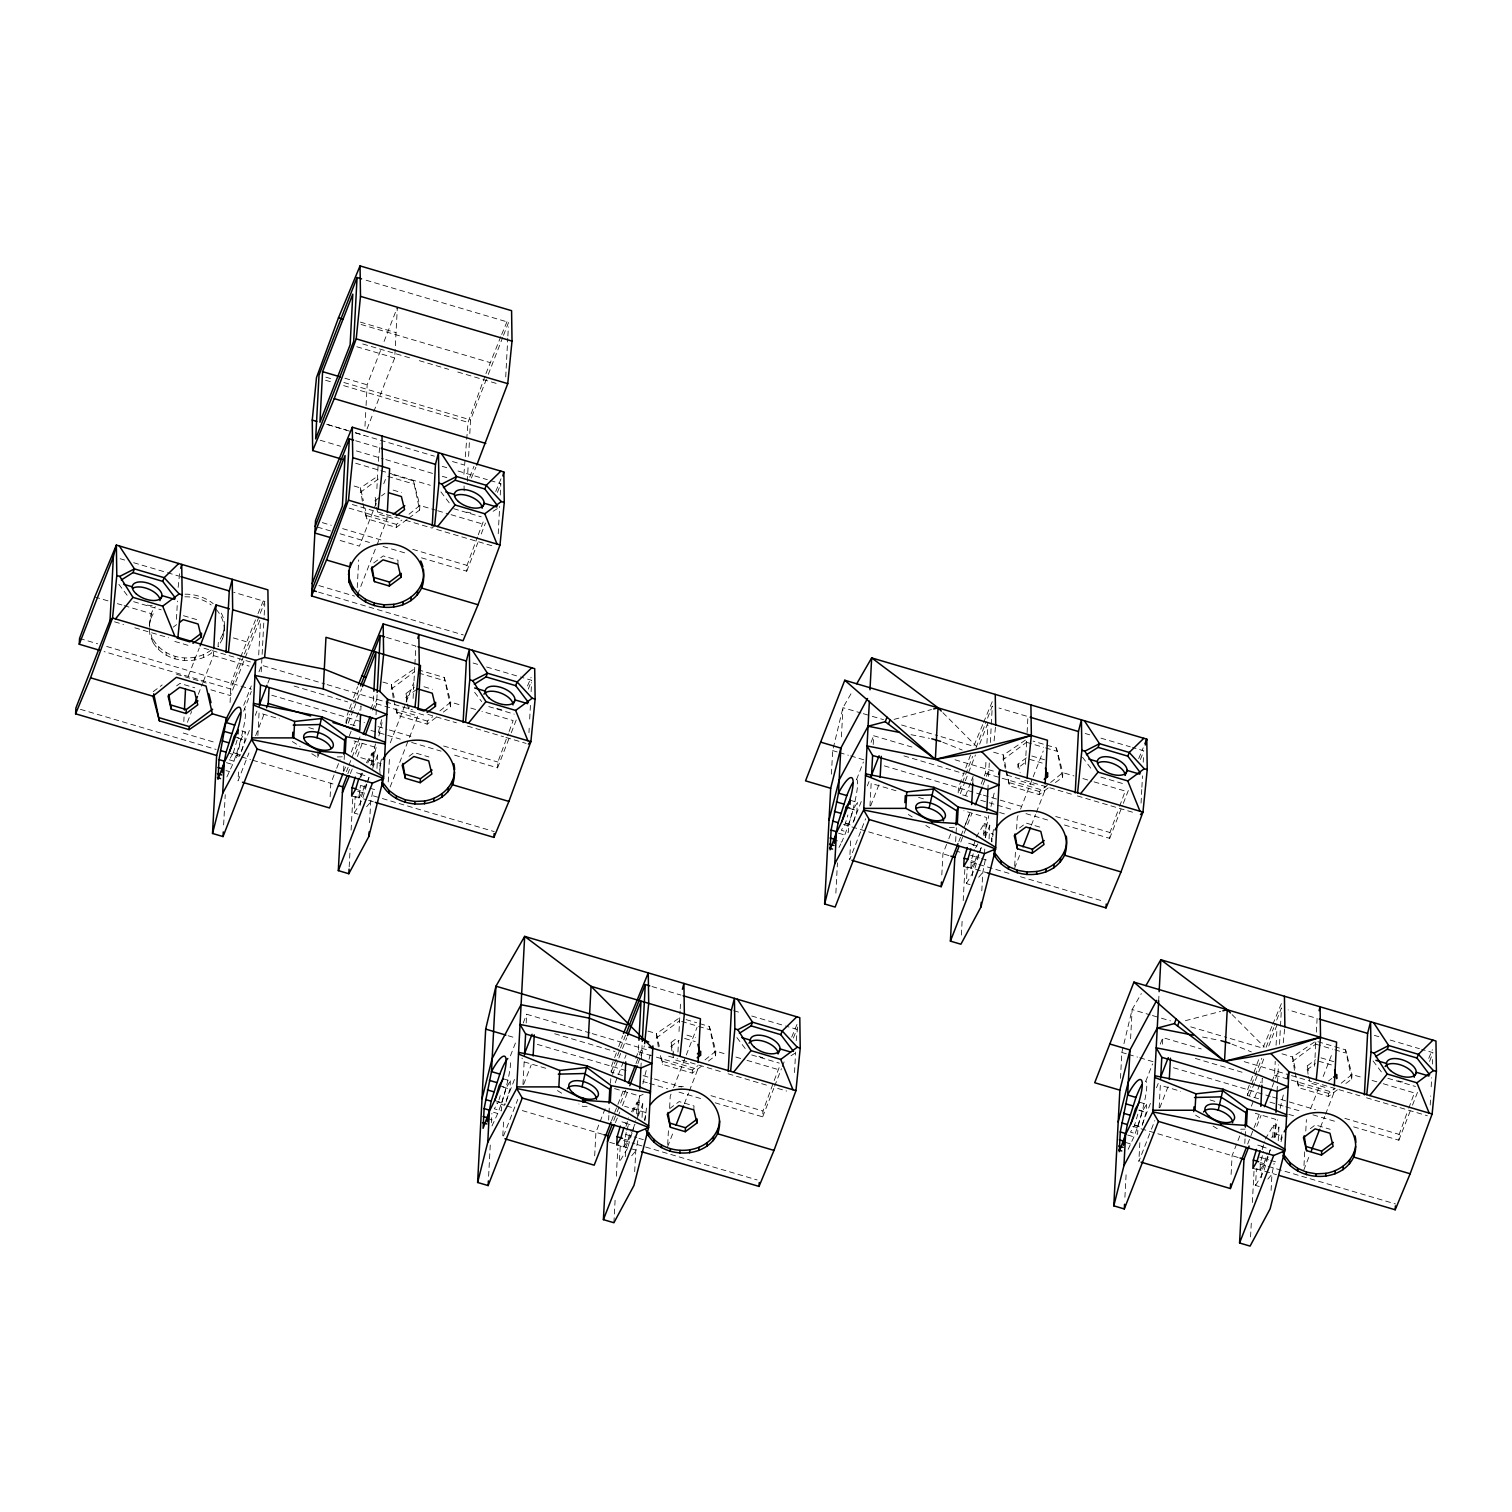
<?xml version="1.0" encoding="UTF-8"?>
<svg xmlns="http://www.w3.org/2000/svg" width="1512" height="1512" viewBox="0 0 1512 1512"><rect width="100%" height="100%" fill="white"/><g stroke="black" fill="none" stroke-linecap="round" stroke-linejoin="round"><path stroke-width="0.75" stroke-dasharray="5 3.75" d="M124.154 605.65L151.257 613.645L149.178 626.422L151.257 613.645A37.649 29.786 5.7 0 1 155.377 606.69M153.298 639.595C164.751 659.723 194.235 663.768 211.831 649.461L211.661 652.995C193.649 666.093 165.091 661.972 153.128 642.676L150.879 633.32M158.647 649.65L158.779 646.909M166.074 655.206L166.207 652.674M176.469 619.296L177.433 601.077M178.151 587.412L179.739 572.16M174.901 658.967L175.033 656.491M184.521 660.668L184.653 658.117M183.821 721.526L184.048 716.934M194.292 660.196L194.443 657.437M203.553 657.569L203.723 654.488M203.345 681.383L213.419 655.565L213.664 650.954M222.566 634.719L218.276 642.732L218.049 646.777L222.321 639.311L222.566 634.719A37.649 29.786 5.7 0 0 220.45 611.755M224.154 631.147L224.362 627.102M223.644 824.928L225.231 794.669M230.07 702.494L231.09 683.216L239.917 659.194M236.571 757.795L241.24 738.688L245.284 731.902L239.935 730.315M238.499 771.97L238.027 780.929L248.932 752.957M230.221 758.098L233.245 753.014L240.389 755.112L244.85 740.124L245.284 731.902M258.703 654.923L260.518 620.43M257.872 735.493L259.062 712.889L279.399 718.899M261.217 671.819L264.071 617.425M264.184 615.157L264.789 603.76M311.793 753.732L317.633 757.38L317.955 751.218M330.126 796.767L330.826 783.329L335.872 770.402M343.545 771.063L344.018 761.859M344.15 759.553L344.377 754.96M355.112 725.76L346.059 723.076L346.361 717.274L348.762 710.716M362.332 501.247L360.461 487.922L377.905 476.034M364.978 426.233L365.961 407.824M366.074 405.518L367.151 384.823L382.252 346.078M357.248 587.563L358.684 559.95M407.068 519.448L396.276 527.461L366.565 518.692L365.28 509.242M349.178 866.848L350.141 848.497M351.105 830.145L352.787 798.034M357.985 814.155L354.299 813.059L355.169 796.635M360.801 710.338L361.028 705.858L359.365 710.149M351.635 795.955L358.76 798.071L360.461 785.56M375.921 505.216L375.07 496.9L376.129 501.266M360.329 805.31L360.706 798.26L369.06 777.433M376.885 488.641L378.189 463.598M378.321 461.33L380.022 443.791M370.742 709.241L373.256 702.797L373.748 693.592M371.536 764.807L372.141 753.07L377.679 754.696L376.942 768.795M369.589 822.66L370.686 801.965L372.878 790.946M375.486 743.847L373.275 752.655L372.406 769.098L377.679 754.696M373.388 765.034L374.352 746.947L353.997 740.937M376.034 714.836L376.356 708.58M377.074 694.745L376.582 704.403L374.182 710.923M373.729 411.755L394.708 357.947L397.354 307.352L383.103 343.923M376.904 545.114L386.959 519.296L387.204 514.704M379.795 769.381L381.383 759.062M396.276 527.461L396.446 524.399L401.852 520.033M393.196 697.901L391.325 684.577L414.59 668.72M397.845 564.241L398.053 560.29L383.197 555.906L371.517 564.6M388.225 781.931L389.548 756.624M436.136 717.444L427.159 724.135L397.448 715.346L396.144 705.896M408.864 518.106L419.637 510.073L413.438 480.835L392.213 474.56M406.785 701.87L405.934 693.573L414.269 687.355M423.757 714.987L408.901 710.602L409.109 706.652M419.637 510.073L419.882 505.48L413.438 480.835M413.097 698.449L414.76 666.565M414.893 664.297L415.838 646.078L384.634 636.873M427.159 724.135L427.31 721.073L432.715 716.707M443.318 712.095L450.5 706.728L444.301 677.508L418.824 669.986M450.5 706.728L450.746 702.135L444.301 677.508M467.321 481.383L468.153 465.45M468.625 456.34L469.344 442.676M469.816 433.566L470.534 419.901L487.45 376.526M421.489 557.815L466.717 571.196L467.019 565.375L477.452 537.006M505.726 376.96L507.748 338.253M507.881 335.985L508.353 326.875M498.223 533.755L499.659 506.425M500.245 495.048L500.85 483.651L489.567 480.325M454.621 755.149L497.58 767.85L497.883 762.048L508.315 733.66M488.622 1176.26L490.323 1143.677M491.419 1122.717L491.91 1113.418M503.231 1078.793L510.357 1080.91L506.331 1087.695L501.871 1102.683L501.436 1110.904L494.311 1108.787L498.336 1102.002L505.462 1104.119M502.797 1135.795L503.666 1119.371M506.104 1101.983L509.941 1089.112L510.357 1080.91M528.973 732.677L529.2 728.141M529.691 719.032L530.41 705.367M531.109 691.702L531.6 682.592M522.963 1084.482L524.154 1061.897L521.923 1058.098M526.195 1023L526.648 1014.25L589.945 1032.942M594.688 1155.792L595.917 1132.318L605.14 1108.655M608.637 1120.052L608.863 1115.459M608.996 1113.153L609.355 1106.255M610.564 1083.253L610.791 1078.661M622.453 1075.429L611.15 1072.084L611.453 1066.281L613.853 1059.723M613.91 1222.736L615.138 1199.451M616.348 1176.185L617.822 1148.251M616.726 1144.962L623.851 1147.06L626.195 1132.431M625.288 1156.661L625.779 1147.268L630.806 1134.775M635.834 1058.249L638.347 1051.785L638.839 1042.6M636.628 1113.815L637.232 1102.078L642.77 1103.703L642.033 1117.784M634.681 1171.668L635.777 1150.953L637.97 1139.953M637.497 1118.086L638.347 1101.662L640.048 1094.971M638.48 1114.023L639.425 1095.954L643.11 1094.423M640.899 1068.02L642.165 1043.753M658.287 1046.909L656.416 1033.584L679.682 1017.727M701.228 1066.432L692.231 1073.123L662.521 1064.353L661.235 1054.903M671.876 1050.878L671.026 1042.562L677.697 1037.61M667.699 1144.527L668.531 1128.424M669.627 1107.71L670.232 1096.219L672.745 1089.755M677.943 1052.012L678.548 1040.615M679.02 1031.505L680.098 1011.018M680.211 1008.75L680.457 1004.195M692.231 1073.123L692.402 1070.061L697.807 1065.695M693.8 1109.902L694.008 1105.952L679.153 1101.568L667.472 1110.262M708.41 1061.084L715.592 1055.735L709.393 1026.497L698.771 1023.359M715.592 1055.735L715.837 1051.142L709.393 1026.497M715.176 1102.815L762.672 1116.858L762.974 1111.036L773.407 1082.668M794.537 1072.575L795.614 1052.087M796.2 1040.71L797.788 1025.438M831.43 774.163L832.658 750.595L842.959 707.673L852.144 691.74M841.428 736.854L842.959 707.673L860.99 713.002M835.871 893.101L837.44 862.842M850.235 800.283L857.361 802.399L853.335 809.185L848.875 824.172L848.44 832.394L841.315 830.296L845.34 823.511L847.892 814.93M850.67 840.861L849.687 859.648L865.62 818.748M853.751 821.318L856.926 810.602L857.361 802.399M869.967 805.972L871.158 783.386L896.011 790.738M873.199 744.509L873.652 735.739L912.076 747.098M941.806 874.938L942.921 853.808L947.948 840.899M955.641 841.56L956.359 827.744M961.386 935.059L962.237 918.994M963.201 900.642L964.883 868.531M970.08 884.652L966.395 883.556L967.245 867.132M972.764 783.386L973.01 778.699M963.73 866.452L970.855 868.568L971.29 860.347L974.465 849.631M972.424 875.807L972.783 868.757L978.642 854.185M981.156 784.048L985.351 773.293L986.07 759.478M986.92 743.375L987.884 724.985M983.632 835.304L984.236 823.567L989.774 825.193L989.037 839.273M981.798 890.851L982.781 872.443L985.408 859.251M984.709 835.645L988.753 815.648M984.539 853.6L984.766 849.082M985.37 837.78L986.429 817.444L963.824 810.772M987.903 789.51L988.13 785.125M988.583 776.374L989.283 762.974M990.36 742.468L991.192 726.535M991.324 724.267L992.269 706.047L985.446 723.549M993.478 829.559L991.418 841.787L993.233 834.152L984.917 831.694L982.573 835.758M1003.174 759.667L1003.401 755.074L1026.686 739.217L1026.516 742.279L1003.174 759.667L1005.291 768.398M1048.232 787.941L1039.235 794.632L1009.525 785.843L1003.401 755.074L992.798 751.937M1026.364 757.852L1018.03 764.07L1017.822 768.001L1026.157 761.802M1014.684 866.017L1015.421 852.201M1016.631 829.2L1017.217 817.708L1019.749 811.245M1025.419 764.392L1026.61 741.617M1027.102 732.507L1027.933 716.575L998.959 708.013M1039.235 794.632L1039.406 791.57L1062.823 772.632L1073.974 775.921M1036.381 812.36L1044.773 790.833L1045.019 786.24M1055.414 782.573L1062.596 777.225L1056.397 748.005L1033.036 741.107M1062.596 777.225L1062.823 772.632L1056.397 748.005M1064.448 824.985L1109.676 838.347L1109.978 832.526L1118.804 808.523M1120.486 1078.377L1121.828 1052.465L1132.129 1009.543L1141.314 993.611M1141.05 803.174L1141.768 789.529M1141.9 787.242L1142.486 775.864M1143.204 762.199L1143.45 757.644M1130.598 1038.725L1132.129 1009.543L1150.159 1014.873M1124.909 1197.296L1126.251 1171.687M1139.405 1102.153L1146.531 1104.27L1142.505 1111.055L1138.045 1126.043L1137.61 1134.265L1130.485 1132.148L1134.51 1125.363L1138.328 1112.511M1139.84 1142.732L1138.857 1161.499L1150.594 1131.373M1142.278 1125.344L1146.096 1112.473L1146.531 1104.27M1158.683 1000.774L1158.91 996.219M1159.137 1107.842L1160.328 1085.257L1180.664 1091.267M1162.482 1044.168L1162.822 1037.61L1201.246 1048.95M1231.108 1174.465L1232.091 1155.678L1237.118 1142.77M1244.792 1143.412L1245.037 1138.819M1245.17 1136.514L1245.642 1127.309M1258.627 1098.789L1247.324 1095.444L1247.627 1089.642L1250.027 1083.083M1250.556 1236.929L1251.407 1220.864M1252.371 1202.513L1254.053 1170.401M1259.25 1186.523L1255.565 1185.427L1256.415 1169.003M1262.047 1082.913L1262.293 1078.207L1260.611 1082.516M1252.9 1168.322L1260.025 1170.42L1260.46 1162.218L1263.635 1151.501M1261.594 1177.678L1261.953 1170.628L1270.326 1149.8M1272.008 1081.609L1274.522 1075.145L1275.24 1061.348M1276.09 1045.246L1276.941 1029.143M1272.783 1137.175L1273.406 1125.438L1278.944 1127.064L1278.207 1141.144M1271.101 1190.417L1271.932 1174.314L1274.143 1163.314M1273.879 1137.515L1277.375 1119.806M1274.654 1137.383L1275.599 1119.315L1255.262 1113.304M1277.073 1091.38L1277.413 1084.803M1277.527 1082.611L1278.453 1064.826M1279.53 1044.338L1280.362 1028.406M1280.494 1026.119L1281.439 1007.918L1274.616 1025.419M1294.461 1070.269L1292.571 1056.945L1315.837 1041.088L1345.548 1049.857L1351.993 1074.503L1351.766 1079.096L1344.584 1084.444M1337.383 1089.793L1328.405 1096.483L1298.695 1087.714L1297.409 1078.264M1308.05 1074.238L1307.2 1065.922L1315.534 1059.723M1303.987 1165.582L1304.705 1151.785M1305.782 1131.071L1306.387 1119.579M1292.344 1061.537L1315.686 1044.149L1315.837 1041.088L1314.589 1066.262M1316.385 1032.11L1317.103 1018.445L1288.129 1009.884M1328.405 1096.483L1328.575 1093.422L1333.981 1089.056M1325.552 1114.231L1333.943 1092.703L1334.189 1088.111M1351.766 1079.096L1345.548 1049.857M1353.618 1126.856L1398.846 1140.218L1399.148 1134.397L1407.974 1110.394M1430.22 1105.045L1430.711 1095.935M1431.184 1086.826L1431.656 1077.735M1432.374 1064.07L1432.62 1059.515M463.9 474.239L468.04 422.358L485.125 375.845M994.083 740.918L995.463 727.14M1283.253 1042.789L1284.633 1029.011M380.93 761.103L379.55 767.227L380.098 773.482M646.475 1108.069L645 1120.411M1280.815 1139.594L1282.63 1131.43M644.433 1120.279L646.229 1112.662L624.626 1106.274M1281.042 1141.749L1282.403 1136.022L1274.068 1133.565L1271.743 1137.629M376.11 747.457L372.821 761.197L370.478 765.261M378.869 735.985L382.725 719.939M990.965 806.482L994.802 790.436M1280.135 1108.353L1283.971 1092.307M378.265 732.847L381.61 719.636M642.865 1083.839L646.229 1070.458M649.045 1059.326L650.179 1054.866M233.245 753.014L237.082 740.162M360.895 777.357L362.181 773.067M358.76 798.071L362.785 791.286L365.98 780.57M366.83 784.501L362.37 799.489L354.299 813.059M367.454 782.347L369.382 775.921M498.979 1099.867L500.245 1095.576M625.987 1126.346L628.538 1117.784M626.837 1130.277L628.746 1123.851L621.621 1121.753M623.851 1147.06L627.877 1140.275L631.071 1129.577M628.085 1146.361L635.739 1120.638M973.633 845.699L975.542 839.273M970.855 868.568L974.881 861.783L978.075 851.067M978.907 854.998L974.446 869.986L966.395 883.556M979.549 852.844L981.458 846.418M1262.161 1149.706L1264.712 1141.144M1260.025 1170.42L1264.051 1163.635L1267.245 1152.938M1268.077 1156.869L1263.616 1171.857L1255.565 1185.427M1268.719 1154.714L1270.628 1148.288M240.71 657.021L257.116 615.8M349.574 708.542L352.787 699.81M353.581 697.618L357.588 686.713M485.938 373.634L500.793 336.628M362.162 743.583L357.361 756.643L381.137 763.673M478.264 534.813L484.067 519.58M509.128 731.487L513.135 720.562L481.931 711.358M614.666 1057.549L617.86 1048.818M618.673 1046.625L622.679 1035.72M622.453 1105.65L627.348 1092.363M637.913 1063.579L644.433 1045.869M638.253 1116.045L642.77 1103.703M774.22 1080.494L780.022 1065.242M970.496 755.017L958.457 787.771L958.154 793.573L961.556 784.822M985.257 837.535L989.774 825.193M1119.617 806.35L1125.23 791.059L1094.026 781.855M1250.821 1080.91L1258.853 1059.08M1275.164 1137.345L1278.944 1127.064M1408.787 1108.201L1414.4 1092.93L1383.197 1083.707M188.376 675.977L199.282 647.986M187.412 722.282L191.608 711.509M198.318 694.292L202.513 683.537M243.583 656.189L230.769 689.018L104.12 651.596M244.434 654.016L264.902 601.492L233.698 592.269M259.799 620.279L230.429 695.596L210.376 689.661M243.715 705.31L251.275 685.938M243.64 711.188L251.313 691.494M259.006 671.8L261.557 665.242L324.853 683.934M249.385 730.466L239.312 756.283L229.408 753.354M255.263 715.403L256.945 711.094M267.851 683.122L269.514 678.812M367.019 428.973L372.897 413.91M255.641 735.739L264.883 712.076M376.186 503.118L359.421 546.153L337.138 539.576M383.746 483.745L385.428 479.455M357.607 594.613L376.053 547.268M317.633 757.38L319.996 751.351M346.059 723.076L349.461 714.325M350.33 712.133L352.882 705.575M353.732 703.382L359.705 688.073M348.232 723.19L353.26 710.281M354.11 708.126L356.624 701.681M357.456 699.527L361.651 688.773M488.3 374.371L502.664 337.497M503.515 335.324L508.599 322.321L363.844 279.55M336.704 768.266L340.068 759.648M349.291 735.985L352.636 727.366M353.487 725.212L358.514 712.303M343.81 771.385L345.473 767.075M351.351 752.012L355.547 741.258M346.418 771.649L348.1 767.34M348.932 765.204L357.323 743.677M358.155 741.523L360.688 735.078M347.836 773.709L349.537 769.324M355.509 754.015L359.78 743.072M372.576 710.243L376.847 699.3M469.741 477.149L473.955 466.32M390.285 742.827L413.778 682.573M466.717 571.196L477.811 542.732M481.232 533.982L485.484 523.039M497.429 492.402L500.85 483.651M390.153 786.977L408.599 739.633M409.45 737.478L417.822 715.951L373.256 702.797M497.58 767.85L510.376 735.021M511.245 732.829L516.348 719.712M528.293 689.075L531.714 680.324L520.449 676.979M510.432 1055.83L515.554 1042.694M523.228 1023L526.648 1014.25M514.477 1079.455L504.403 1105.291L496.484 1102.947M503.515 1136.003L517.784 1099.413M523.662 1084.35L531.203 1064.977M611.15 1072.084L619.674 1050.197M620.525 1048.005L625.647 1034.888M612.473 1074.352L621.715 1050.67M622.547 1048.534L626.743 1037.761M615.214 1082.838L626.119 1054.847M611.51 1120.657L623.568 1089.868M613.777 1120.524L616.329 1113.947M617.179 1111.755L619.75 1105.196M620.6 1103.004L625.722 1089.887M635.966 1063.616L638.518 1057.058M639.368 1054.866L641.938 1048.307M673.577 1087.601L697.07 1027.347M667.567 1146.814L673.445 1131.751M684.35 1103.779L688.546 1093.025M689.377 1090.87L697.769 1069.343L655.962 1057.001M856.586 779.493L863.409 761.991M871.082 742.298L873.652 735.739M853.089 822.471L861.481 800.963M867.34 785.9L869.022 781.591M870.666 805.839L879.058 784.331M762.672 1116.858L773.766 1088.394M774.616 1086.221L781.439 1068.7M782.29 1066.527L784.86 1059.95M793.384 1038.064L796.805 1029.313L785.541 1025.986M962.407 782.63L972.651 756.378M976.072 747.627L984.596 725.741M960.328 793.687L964.524 782.933M965.355 780.778L975.429 754.96M979.625 744.188L987.997 722.679M948.799 838.744L952.144 830.145M965.582 795.709L970.609 782.8M971.441 780.646L973.123 776.336M961.027 835.682L970.25 812.02M958.816 841.485L960.498 837.175M965.525 824.267L969.721 813.513M960.781 842.014L963.333 835.437M964.183 833.263L966.754 826.686M967.604 824.494L971.876 813.569M982.951 785.106L985.522 778.548M986.372 776.355L988.924 769.797M1020.581 809.09L1032.337 778.963M1033.168 776.809L1043.242 750.991M1014.571 868.304L1020.449 853.24M1031.354 825.268L1035.55 814.514M1109.676 838.347L1122.471 805.518M1123.322 803.326L1128.443 790.209M1140.388 759.572L1143.809 750.821L1132.526 747.476M1145.756 1081.363L1152.579 1063.862M1160.252 1044.168L1162.822 1037.61M1142.259 1124.342L1150.651 1102.815M1156.51 1087.752L1158.192 1083.461M1151.445 1129.237L1154.79 1120.619M1159.836 1107.71L1168.228 1086.183M1247.324 1095.444L1250.726 1086.693M1251.577 1084.501L1254.147 1077.943M1254.998 1075.75L1261.821 1058.249M1266.092 1047.306L1273.765 1027.612M1249.479 1095.557L1254.525 1082.649M1255.357 1080.494L1257.871 1074.03M1258.721 1071.895L1263.748 1058.967M1268.776 1046.058L1277.168 1024.55M1237.969 1140.615L1241.314 1132.015M1251.388 1106.179L1253.902 1099.734M1254.733 1097.58L1259.779 1084.671M1247.665 1144.017L1258.891 1115.383M1256.774 1126.364L1261.046 1115.421M1272.121 1086.977L1274.692 1080.418M1275.542 1078.226L1278.094 1071.668M1310.583 1108.806L1319.825 1085.143M1323.17 1076.525L1332.412 1052.862M1303.741 1170.175L1309.619 1155.111M1320.524 1127.139L1324.72 1116.385M1398.846 1140.218L1411.641 1107.389M1412.491 1105.196L1417.613 1092.061M1429.558 1061.424L1432.979 1052.673L1421.696 1049.347M631.638 1132.677L634.983 1124.342M979.474 852.088L981.987 845.832M258.004 613.626L264.298 598.487M501.7 334.454L507.975 319.315M471.404 478L475.902 467.189M350.33 773.577L353.846 765.11M495.747 491.476L501.133 478.491M527.518 685.975L531.109 677.319M615.422 1122.584L619.825 1112M791.702 1037.138L797.996 1021.999M982.687 724.664L973.69 746.304L939.878 736.306M983.575 722.509L992.571 700.888M1138.706 758.627L1143.204 747.816M1271.857 1026.535L1262.86 1048.156L1229.048 1038.177M1272.745 1024.38L1281.741 1002.758M1428.764 1058.343L1432.374 1049.687M226.894 776.96L232.64 764.505A37.554 5.349 -73.5 0 0 244.396 708.788M491.986 1125.967L497.732 1113.512A37.554 5.349 -73.5 0 0 510.413 1059.534M856.472 779.285A37.554 5.349 -73.5 0 1 844.735 835.002L841.73 842.146L836.23 840.521M1128.16 1149.328L1133.906 1136.873A37.554 5.349 -73.5 0 0 1145.642 1081.156M838.99 847.457L840.823 843.923M359.894 777.508L362.124 773.369M367.7 763.012L373.275 752.655M632.791 1112.019L638.347 1101.662M975.542 847.948L977.886 843.885M366.395 762.766L372.141 753.07M631.487 1111.755L637.232 1102.078M627.442 1148.496L619.391 1162.066L620.241 1145.642L639.16 1150.991M976.185 837.138L984.236 823.567M1265.336 1138.99L1273.406 1125.438M366.622 806.728L370.686 801.965M631.695 1155.735L635.777 1150.953M978.699 877.225L982.781 872.443M1267.869 1179.095L1271.932 1174.314M434.643 525.647L432.13 528.104L402.778 519.429M409.053 514.212L419.882 505.48L435.475 510.073M439.935 710.867L450.746 702.135L461.878 705.424M705.008 1059.874L715.837 1051.142L724.739 1053.769M1341.182 1083.235L1351.993 1074.503L1363.144 1077.791M173.275 627.102L176.602 624.607M360.215 492.515L381.761 476.469M374.863 500.85L379.871 497.127M381.534 495.879L384.861 493.403M153.203 691.645L162.181 684.955M176.602 685.881L179.928 683.386L194.783 687.79M391.079 689.188L414.42 671.782M405.726 697.505L417.406 688.81M409.053 756.302L414.061 752.56L428.917 756.964M656.17 1038.177L679.512 1020.789M670.818 1046.512L679.153 1040.294M1019.485 828.028L1026.157 823.057L1041.012 827.461M1306.992 1069.872L1315.327 1063.654M1328.557 1080.929L1331.902 1078.434M1310.318 1128.651L1315.308 1124.928L1330.182 1129.313M493.101 511.302L498.941 507.616M791.003 1055.735L794.896 1053.278M894.046 719.391L931.468 709.544M1185.408 1020.694L1220.619 1011.415M337.27 756.926L343.81 756.775M949.347 827.423L955.886 827.272M587.091 1106.293L582.725 1106.387L578.831 1103.949M1240.69 1129.237L1245.056 1129.124M910.999 734.681L929.464 738.328M1202.475 1037.005L1218.634 1040.199M360.385 322.113L396.031 332.659M361.103 324.475L490.02 362.559M362.767 343.98L410.262 358.004M419.315 360.669L448.705 369.363M457.758 372.028L498.469 384.067M356.832 346.758L394.708 357.947M344.868 378.227L367.151 384.823M325.798 377.149L332.583 379.153M343.885 382.498L470.534 419.901M325.553 380.249L332.338 382.252M343.64 385.598L468.04 422.358M326.63 424.229L346.683 430.164M355.585 432.791L364.505 435.418M328.066 424.777L352.957 432.13M355.207 432.791L434.379 456.17M452.466 461.519L463.768 464.864M355.679 440.767L379.021 447.665M442.241 466.339L446.758 467.68M458.023 471.007L487.318 479.663M320.185 440.238L340.54 446.248M356.378 450.916L383.519 458.93M385.787 459.61L433.282 473.634M442.317 476.318L446.853 477.641M355.66 463.239L391.835 473.917M394.103 474.598L430.296 485.276M387.809 476.375L413.267 483.897M393.101 490.096L401.587 492.591M453.638 508.675L481.232 516.82M354.091 486.032L360.461 487.922L363.352 500.699M437.705 510.735L448.837 514.023M451.067 514.685L482.271 523.908M352.334 504.517L373.558 510.791M377.943 512.077L400.529 518.748M436.647 529.427L495.256 546.739M392.893 518.332L378.038 513.929L376.45 507.389M349.083 508.108L386.959 519.296M366.736 515.63L396.446 524.399M1085.2 733.49L1089.698 734.832M1100.982 738.158L1130.277 746.815M322.283 522.623L331.317 525.288M342.638 528.633L383.349 540.653M412.738 549.347L467.019 565.375M317.444 527.083L331.015 531.09M340.068 533.774L369.476 542.449M383.046 546.456L405.651 553.146M1026.516 742.279L1043.488 747.306M1045.624 747.93L1056.226 751.067M1031.827 756L1044.546 759.761M1100.831 777.092L1124.191 783.991M1029.483 759.308L1042.222 763.069M863.257 713.664L870.005 715.667M872.273 716.329L883.537 719.655M901.568 724.985L937.629 735.645M1082.894 778.548L1091.796 781.194M955.017 759.78L995.614 771.763M1006.765 775.07L1020.127 779.02M1024.588 780.324L1072.896 794.613M1077.357 795.917L1135.947 813.229M1020.997 781.099L1035.852 785.484M985.351 773.293L1044.773 790.833M1009.695 782.781L1039.406 791.57M903.93 755.905L964.202 773.709M318.881 585.579L354.526 596.106M318.635 592.175L463.371 634.945M832.658 750.595L837.157 751.937M839.406 752.598L848.383 755.244M850.632 755.905L864.108 759.893M884.331 765.866L981.061 794.443M983.329 795.123L1024.04 807.143M1055.697 816.499L1109.978 832.526M962.672 794.915L969.457 796.918M980.759 800.264L1012.435 809.619M1025.986 813.626L1050.878 820.978M999.621 812.492L1006.217 814.458M120.128 558.722L124.645 560.045M133.661 562.71L165.224 572.027M167.473 572.708L178.737 576.034M473.105 663.012L477.622 664.335M486.637 667L518.181 676.318M918.616 797.41L925.401 799.413M418.673 673.048L444.131 680.57M968.606 843.242L975.75 845.34M849.801 808.504L856.926 810.602M972.216 844.679L979.341 846.777M183.481 615.705L198.337 620.09M423.984 686.75L432.47 689.264M133.661 601.682L161.236 609.827M488.754 706.595L514.212 714.118M955.149 850.746L961.745 852.711M970.553 855.301L979.36 857.909M981.553 858.551L988.168 860.517M94.802 596.975L108.354 600.982M117.369 603.647L121.886 604.97M233.358 637.913L246.324 641.75M382.838 682.063L391.325 684.577L394.216 697.372M470.799 708.07L479.72 710.697M845.303 823.133L848.875 824.172M845.34 823.511L850.689 825.079M971.309 860.725L974.881 861.783M843.488 824.437L950.84 856.151M970.628 862.01L1011.339 874.03M1020.392 876.695L1104.081 901.435M967.245 866.905L987.393 872.859M838.498 833.169L844.735 835.002M114.534 621.81L123.549 624.475M134.833 627.801L168.626 637.78M203.95 648.213L250.425 661.954M327.121 684.615L412.493 709.827M427.877 714.382L456.416 722.812M467.51 726.081L503.572 736.741M505.84 737.402L526.119 743.413M174.787 641.428L189.643 645.813M213.419 655.565L249.064 666.093M397.599 712.284L427.31 721.073M294.084 686.07L347.647 701.889M79.55 638.442L97.637 643.791M106.691 646.456L251.427 689.226M271.763 695.236L364.449 722.623M378.019 726.629L387.072 729.294M389.34 729.975L414.212 737.308M443.621 746.002L497.883 762.048M370.931 730.428L400.34 739.122M411.642 742.449L441.05 751.143M176.545 674.257L206.256 683.027M1374.37 1035.361L1378.868 1036.703M1390.152 1040.029L1419.447 1048.685M308.788 727.593L315.573 729.597M1315.686 1044.149L1332.658 1049.158M1334.794 1049.782L1345.397 1052.919M234.114 736.571L241.24 738.688M356.53 772.745L363.655 774.843M1320.997 1057.852L1333.716 1061.632M237.705 738.007L244.85 740.124M360.121 774.182L367.265 776.28M1387.884 1078.321L1415.478 1086.485M1318.653 1061.178L1331.392 1064.939M1152.428 1015.535L1159.175 1017.538M1161.443 1018.2L1170.458 1020.865M1190.738 1026.856L1226.799 1037.515M1281.968 1053.807L1292.571 1056.945L1295.482 1069.721M1372.064 1080.418L1380.966 1083.064M183.217 733.037L216.632 742.902M360.895 785.522L367.567 787.506M369.797 788.168L376.488 790.133M233.226 752.636L236.779 753.675M355.66 789.169L362.785 791.286M80.419 709.336L216.121 749.423M241.542 756.945L250.482 759.572M252.712 760.234L334.795 784.482M357.701 791.267L364.411 793.252M373.37 795.879L380.079 797.863M382.328 798.525L494.235 831.6M355.15 796.408L366.339 799.716M368.588 800.377L375.297 802.362M229.219 759.799L236.344 761.897M1244.187 1061.651L1289.245 1074.956M1291.475 1075.618L1311.528 1081.534M1313.758 1082.195L1359.874 1095.822M1366.527 1097.788L1427.385 1115.762M226.403 762.672L232.64 764.505M1325.022 1087.355L1310.167 1082.951L1308.579 1076.412M1274.522 1075.145L1333.943 1092.703M1298.865 1084.652L1328.575 1093.422M225.968 770.572L229.635 771.649M1195.331 1058.438L1244.433 1072.934M1121.828 1052.465L1126.327 1053.788M1128.576 1054.469L1137.553 1057.115M1139.802 1057.776L1153.278 1061.764M1173.501 1067.737L1270.231 1096.313M1272.499 1096.975L1315.478 1109.676M1344.867 1118.37L1399.148 1134.397M1269.929 1102.116L1283.499 1106.141M1285.767 1106.803L1301.586 1111.471M1312.907 1114.816L1337.78 1122.169M1288.791 1114.363L1295.387 1116.328M1210.054 1099.942L1216.839 1101.946M1138.933 1109.997L1142.505 1111.055M1257.776 1145.113L1264.92 1147.211M1138.971 1110.375L1146.096 1112.473M1261.386 1146.531L1268.511 1148.648M1259.723 1157.171L1268.53 1159.78M1270.723 1160.422L1277.338 1162.369M1134.472 1124.985L1138.045 1126.043M1134.51 1125.363L1139.859 1126.95M1260.479 1162.596L1264.051 1163.635M1132.658 1126.308L1240.01 1158.022M1259.798 1163.881L1395.5 1203.968M651.955 986.523L680.929 995.085M733.698 1010.677L740.445 1012.662M751.729 1016.007L783.273 1025.325M1256.415 1168.776L1276.563 1174.711M1127.668 1135.021L1133.906 1136.873M1125.4 1142.392L1130.9 1144.017M686.032 1019.598L696.654 1022.736M681.628 1021.413L696.484 1025.797M698.62 1026.44L709.222 1029.559M686.939 1035.134L695.425 1037.629M751.71 1054.96L779.304 1063.125M684.615 1038.442L695.218 1041.579M647.911 1031.071L656.416 1033.584L659.308 1046.361M735.89 1057.058L744.792 1059.704M747.022 1060.347L778.226 1069.57M592.194 1033.603L646.38 1049.611M668.663 1056.208L677.584 1058.835M681.969 1060.139L723.7 1072.462M728.085 1073.766L768.663 1085.748M777.678 1088.413L786.694 1091.078M688.848 1063.994L673.993 1059.591L672.405 1053.051M638.347 1051.785L653.751 1056.34M662.691 1061.292L692.402 1070.061M554.696 1033.754L614.968 1051.558M508.127 1035.739L514.874 1037.742M537.327 1044.376L629.54 1071.611M643.11 1075.637L652.163 1078.302M654.413 1078.963L681.553 1086.996M710.961 1095.671L762.974 1111.036M642.808 1081.439L647.325 1082.781M649.593 1083.442L667.68 1088.791M679.001 1092.137L703.874 1099.47M524.154 1061.897L546.758 1068.568M614.571 1088.602L639.425 1095.954M499.206 1085.578L506.331 1087.695M502.797 1087.015L509.941 1089.112M625.212 1123.17L632.337 1125.287M625.76 1134.472L636.76 1137.723M638.952 1138.366L643.356 1139.67M494.745 1100.585L501.871 1102.683M624.324 1139.235L627.877 1140.275M506.633 1105.952L513.343 1107.918M522.264 1110.564L603.836 1134.661M623.643 1140.521L634.945 1143.847M637.195 1144.527L757.077 1179.927M609.752 1142.316L618.805 1144.981M493.573 1112.284L497.732 1113.512M487.412 1118.483L494.726 1120.657M942.845 742.279L962.18 750.028M1231.996 1044.149L1251.35 1051.898M908.315 814.495L912.208 816.934M925.835 825.439L929.729 827.877M1195.538 1115.138L1201.378 1118.804M1213.059 1126.1L1218.899 1129.747M292.345 741.56L300.132 746.437M557.418 1090.568L563.258 1094.216M942.902 712.681L976.846 746.796M1232.072 1014.552L1264.391 1047.022M1373.066 1060.933L1382.932 1073.974M1082.479 757.21L1092.363 770.251M440.937 491.91L449.404 503.08M736.892 1037.572L746.777 1050.613M474.636 692.307L481.685 701.606M118.824 584.293L128.709 597.334M153.128 642.676L149.896 634.756L149.367 628.501M1307.2 1065.922L1308.787 1072.481M1294.99 1072.443L1298.695 1087.714M1018.03 764.07L1020.146 772.783M1005.82 770.572L1009.525 785.843M671.026 1042.562L674.201 1055.659M660.404 1055.622L662.521 1064.353M362.861 503.42L366.565 518.692M405.934 693.573L407.522 700.113M407.314 704.063L408.901 710.602M393.725 700.094L397.448 715.346M991.645 837.724L992.004 841.9M149.386 622.377L149.915 629.011M464.071 485.938L464.184 492.969M501.568 709.6A15.649 7.919 21.3 0 1 493.876 707.332M185.012 594.159A37.649 29.786 5.7 0 1 213.192 603.647M216.254 609.525A37.554 31.96 3 0 1 222.321 639.311M151.011 618.257A37.554 31.96 3 0 1 155.263 610.791M184.88 596.824A37.554 31.96 3 0 1 211.17 604.932M152.221 605.556A15.649 7.919 21.3 0 1 144.736 604.46M1402.834 1081.968A15.649 7.919 21.3 0 1 1395.141 1079.681M678.359 1086.75A37.554 31.96 3 0 1 684.256 1086.712M762.804 1057.738A15.649 7.919 21.3 0 1 758.967 1056.321M470.704 512.927A15.649 7.919 21.3 0 1 466.849 512.077"/><path stroke-width="1.5" d="M216.632 755.471L226.63 718.011L255.755 660.347L251.597 739.538L257.172 749.045L223.039 836.571L212.53 833.471L216.632 755.471L75.6 713.815L75.902 708.013L110.036 620.468L113.381 556.718L116.367 545.076L267.889 589.85L268.323 620.279L264.6 657.437L255.755 660.347L112.531 618.03L110.036 620.468M99.603 650.273L79.248 644.244L79.55 638.442L94.802 596.975L116.367 545.076L116.802 575.524L112.531 618.03L90.55 677.811L75.6 713.815M240.465 712.625A37.554 5.349 -73.5 0 0 234.719 725.08L226.403 722.623A37.649 7.371 -68.1 0 1 241.013 713.248A37.649 7.371 -68.1 0 1 224.324 762.105L217.993 779.323L219.032 759.61L226.63 718.011L212.379 713.796L189.113 729.653L159.403 720.884L153.733 693.819M171.234 709.128L168.059 696.03L179.72 687.336L194.576 691.721L197.77 704.819L186.089 713.513L171.234 709.128L168.796 694.273M184.426 710.035L185.504 689.321M186.089 713.513L186.297 709.563L197.977 700.869M189.113 729.653L189.265 726.592L212.625 709.204M192.969 643.337L201.304 637.119L201.512 633.169L189.85 641.863L177.112 638.102M213.778 648.667L216.065 604.951L229.446 608.901M226.025 652.428L229.257 590.946L232.243 579.304L232.678 609.752L228.406 652.258M212.53 833.471L222.699 793.271L224.324 762.048M223.039 836.571L223.285 831.921M237.932 733.906L238.14 729.786L234.114 736.571L229.654 751.577M259.421 705.915L260.536 684.955L254.961 675.467L323.266 688.905L386.864 714.439L375.808 719.013L260.536 684.955M266.547 707.767L268.229 703.458L269.06 687.771M292.591 736.873L292.837 732.186M383.594 776.866L345.246 753.089L319.996 751.351L293.782 737.894L294.632 721.451L253.411 705.027M322.585 371.65L319.939 422.264L350.141 344.793L352.787 294.178L322.585 371.65L340.427 376.923M311.548 595.974L315.498 520.6L330.731 479.134L352.296 427.235L503.836 472.009L504.271 502.457L500 544.963L478.038 604.743L463.069 640.748L311.548 595.974L326.498 559.988L348.478 500.188L352.75 457.682L352.296 427.235M346.985 775.883L342.714 786.826L338.329 870.628L348.818 873.728L368.871 836.457L383.519 778.51L319.901 752.995L319.996 751.351M253.487 703.382L321.81 716.839L316.972 737.761M323.266 688.905L325.968 637.308L419.259 664.883L415.006 707.389M357.059 277.546L353.714 341.296L315.668 438.896L319.013 375.146L357.059 277.546L361.576 278.888M353.562 440.143L349.31 438.896L345.983 502.645L311.85 590.171L316.367 591.513M349.215 582.441L348.686 570.572L349.215 582.441C358.684 612.473 407.786 616.612 421.583 588.073L421.829 583.462A37.554 31.96 3 0 0 423.341 569.022M348.478 574.617L350.519 562.407M343.923 754.431L344.66 740.332L346.097 736.665L321.716 718.483L294.632 721.451M352.466 589.926L352.636 586.826L349.404 578.907M345.246 753.089L346.097 736.665L385.314 744.017M358.004 596.56L358.155 593.8L352.636 586.826M355.244 777.036L352.069 787.752L351.635 795.955L355.66 789.169L358.854 778.453M348.818 873.728L349.064 869.154M365.431 601.908L365.564 599.357L358.155 593.8M360.574 714.817L359.743 730.504L332.961 722.585M389.34 586.013L389.548 582.082L401.228 573.388L401.02 577.319L389.34 586.013L374.485 581.629L372.046 566.792M374.277 605.594L374.39 603.118L365.564 599.357M373.861 691.286L375.921 652.182L362.502 686.618M368.871 836.457L369.117 831.865M374.825 737.648L375.808 719.013M377.206 692.477L380.192 635.55L384.634 636.873M387.318 512.398L389.623 468.682L352.75 457.682M383.897 607.351L384.029 604.819L374.39 603.118M454.526 771.952A37.554 31.96 3 0 1 452.693 780.135L452.447 784.728C439.727 810.64 398.469 809.695 383.33 786.58L381.893 779.53M393.649 607.106L393.8 604.346C405.764 602.211 417.01 594.915 421.829 583.462M388.868 793.233L389.019 790.474L383.5 783.5M402.891 604.819L403.061 601.719M396.314 798.563L396.446 796.03L389.019 790.474M410.98 600.68L411.151 597.145M405.367 778.302L402.173 765.204L413.853 756.51L428.709 760.895L431.884 773.993L420.223 782.687L405.367 778.302L402.91 763.447M405.14 802.248L405.273 799.772L396.446 796.03M417.35 594.972L417.558 590.927M418.2 709.052L420.487 665.356M414.76 804.025L414.893 801.473L405.273 799.772M432.262 525.817L435.475 464.335L438.461 452.693L438.915 483.141L434.643 525.647M420.223 782.687L420.43 778.737L432.092 770.043M424.532 803.76L424.664 801.001C436.628 798.884 447.873 791.57 452.693 780.135M427.102 712.511L435.437 706.293L435.645 702.343L423.965 711.037L417.595 709.166M433.755 801.473L433.925 798.393M441.844 797.353L442.033 793.819M448.214 791.626L448.421 787.582M463.126 722.49L466.357 661.009L469.344 649.366L469.778 679.795L465.507 722.32M375.297 802.362L493.933 837.402L494.14 833.547M652.749 1048.326L591.06 986.315L524.664 936.382L516.688 1088.545L522.264 1098.033L488.13 1185.578L477.622 1182.478L485.673 1029.105L495.955 986.183L524.664 936.382L799.791 1017.671L800.226 1048.118L795.955 1090.624L773.993 1150.405L759.024 1186.41L641.428 1151.671M477.622 1182.478L487.771 1142.278L489.415 1111.055A37.649 7.371 -68.1 0 0 506.104 1062.256A37.649 7.371 -68.1 0 0 491.495 1071.573L484.123 1108.598L483.084 1128.33L489.415 1111.055M488.13 1185.578L488.376 1180.91M524.513 1054.903L525.609 1033.962L520.033 1024.456L588.357 1037.912L651.955 1063.427L640.899 1068.02L525.609 1033.962M533.131 1055.981L534.246 1034.851M648.686 1125.873L610.319 1102.097L585.087 1100.358L558.854 1086.882L559.723 1070.458L518.484 1054.034M582.952 1102.286L583.159 1098.166M612.077 1124.89L607.805 1135.833L603.401 1219.636L613.91 1222.736L633.963 1185.465L648.61 1127.517L584.993 1101.983L585.087 1100.358M518.578 1052.39L586.883 1065.847L582.063 1086.769M588.357 1037.912L591.06 986.315L684.35 1013.891L680.079 1056.397M609.015 1103.42L609.752 1089.339L611.188 1085.654L586.807 1067.491L559.723 1070.458M610.319 1102.097L611.188 1085.654L650.406 1093.006M620.336 1126.024L617.142 1136.741L616.726 1144.962L620.752 1138.177L623.946 1127.461M624.777 1080.664L625.76 1061.897M638.952 1040.294L641.012 1001.19L627.574 1035.607M639.803 1088.961L640.899 1068.02M642.279 1041.466L645.265 984.558L649.725 985.862M652.882 1045.907L648.61 1127.517L637.535 1132.11L522.264 1098.033M717.784 1129.124L717.538 1133.735C704.8 1159.647 663.56 1158.702 648.421 1135.588L648.591 1132.488C663.371 1157.247 706.198 1156.378 717.784 1129.124A37.554 31.96 3 0 0 719.599 1120.959M653.959 1142.221L654.11 1139.481M661.387 1147.57L661.519 1145.019M685.295 1131.694L685.503 1127.744L697.183 1119.05L696.975 1122.981L685.295 1131.694L670.44 1127.291L668.002 1112.454M670.232 1151.256L670.345 1148.78M679.852 1153.013L679.984 1150.481M689.604 1152.768L689.755 1150.008M698.128 1062.445L700.434 1018.748L685.03 1014.193M697.183 1057.776L700.528 1055.3L700.736 1051.35L697.391 1053.826M698.846 1150.481L699.016 1147.381M706.936 1146.342L707.106 1142.807M713.305 1140.634L713.513 1136.589M728.217 1071.479L731.43 1010.016L734.416 998.355L734.87 1028.803L730.598 1071.328M759.024 1186.41L759.232 1182.535M869.381 701.19L863.692 810.035L869.249 819.542L835.134 907.068L824.626 903.968L830.693 788.281L840.842 748.1L867.529 698.487M824.626 903.968L834.775 863.768L836.419 832.545A37.649 7.371 -68.1 0 0 853.108 783.745A37.649 7.371 -68.1 0 0 838.48 793.063L831.109 830.088L830.088 849.82L836.419 832.545M850.009 804.403L850.235 800.283L846.21 807.068L841.749 822.074M869.986 689.793L871.668 657.89L1146.795 739.16L1147.23 769.608L1142.959 812.114L1120.997 871.914L1106.028 907.899L987.393 872.859M871.517 776.412L872.613 755.452L867.037 745.945L935.361 759.402L998.959 784.936L987.903 789.51L872.613 755.452M880.135 777.47L881.25 756.359M904.913 802.664L905.291 795.633M995.69 847.363L957.323 823.586L932.091 821.848L905.858 808.372L906.727 791.948L865.488 775.524M959.062 846.38L954.809 857.323L950.405 941.125L960.914 944.225L980.967 906.954L995.595 849.007L931.997 823.492L932.091 821.848M865.582 773.879L933.887 787.336L929.067 808.258M1030.919 704.932L1031.354 735.38L981.685 751.653L935.361 759.402L938.064 707.805L871.668 657.89L856.737 683.764M851.917 860.309L941.201 886.675L941.447 881.987M956.019 824.909L956.756 810.829L958.192 807.143L933.811 788.98L906.727 791.948M957.323 823.586L958.192 807.143L997.41 814.495M967.34 847.533L964.146 858.23L963.73 866.452L967.756 859.667L970.931 848.95M971.649 804.516L972.764 783.386M980.967 906.954L981.212 902.362M986.807 810.47L987.903 789.51M1066.3 836.174A37.554 31.96 3 0 1 1064.769 850.632L1064.543 855.225C1051.804 881.137 1010.564 880.192 995.425 857.077L993.97 850.027M1000.963 863.711L1001.114 860.971L995.595 853.978M1008.391 869.06L1008.523 866.527L1001.114 860.971M1017.444 848.78L1014.268 835.701L1025.949 827.007L1040.804 831.392L1043.979 844.49L1032.299 853.184L1017.444 848.78L1015.006 833.944M1017.217 872.745L1017.349 870.269L1008.523 866.527M1026.856 874.522L1026.988 871.97L1017.349 870.269M1032.299 853.184L1032.507 849.234L1044.187 840.54M1036.608 874.257L1036.759 871.498C1048.704 869.381 1059.969 862.067 1064.769 850.632M1045.132 783.934L1047.438 740.237L844.773 680.249L805.537 780.853L830.693 788.281M1044.187 779.266L1047.533 776.79L1047.74 772.84M1045.85 871.97L1046.021 868.89M1053.94 867.85L1054.11 864.297M1060.309 862.123L1060.517 858.079M1075.221 792.968L1078.434 731.506L1081.42 719.863L1081.874 750.292L1077.602 792.817M1106.028 907.899L1106.236 904.025M1158.683 1000.774L1152.843 1111.906L1158.419 1121.394L1124.304 1208.938L1113.796 1205.839L1119.863 1090.152L1130.012 1049.952L1156.699 1000.358M1113.796 1205.839L1123.945 1165.639L1125.589 1134.416A37.649 7.371 -68.1 0 0 1142.259 1085.616A37.649 7.371 -68.1 0 0 1127.65 1094.934L1120.279 1131.959L1119.258 1151.69L1125.589 1134.416M1124.304 1208.938L1124.55 1204.27M1159.156 991.664L1160.838 959.742L1435.965 1041.031L1436.4 1071.479L1432.129 1113.985L1410.148 1173.766L1395.198 1209.77L1278.793 1175.372M1160.687 1078.264L1161.783 1057.323L1156.207 1047.816L1224.531 1061.273L1288.129 1086.788L1277.073 1091.38L1161.783 1057.323M1169.305 1079.341L1170.42 1058.211M1193.724 1111.585L1193.97 1106.878M1284.86 1149.233L1246.493 1125.457L1221.242 1123.718L1195.028 1110.243L1195.898 1093.819L1154.658 1077.394M1249.101 1146.058L1243.979 1159.194L1239.575 1242.996L1250.084 1246.096L1270.137 1208.825L1284.765 1150.878L1221.167 1125.344L1221.242 1123.718M1154.752 1075.75L1223.057 1089.207L1218.237 1110.129M1319.088 1010.677L1320.089 1006.803L1320.524 1037.251L1270.855 1053.524L1224.531 1061.273L1227.234 1009.676L1160.838 959.742L1145.907 985.635M1141.087 1162.161L1230.371 1188.545L1230.617 1183.858M1245.189 1126.78L1245.926 1112.7L1247.362 1109.014L1222.981 1090.851L1195.898 1093.819M1246.493 1125.457L1247.362 1109.014L1286.58 1116.366M1256.51 1149.385L1253.316 1160.101L1252.9 1168.322L1256.926 1161.537L1260.101 1150.821M1260.819 1106.387L1261.915 1085.257M1275.977 1112.322L1277.073 1091.38M1355.565 1146.398A37.554 31.96 3 0 1 1353.939 1152.484L1353.712 1157.096C1340.974 1183.008 1299.734 1182.063 1284.595 1158.948L1283.14 1151.898M1290.133 1165.582L1290.265 1162.822L1284.765 1155.848M1297.561 1170.931L1297.693 1168.379L1290.265 1162.822M1306.614 1150.651L1303.438 1137.572L1315.119 1128.878L1329.974 1133.263L1333.149 1146.342L1321.469 1155.055L1306.614 1150.651L1304.176 1135.814M1306.387 1174.616L1306.519 1172.14L1297.693 1168.379M1316.026 1176.374L1316.158 1173.841L1306.519 1172.14M1321.469 1155.055L1321.677 1151.104L1333.357 1142.41M1325.778 1176.128L1325.929 1173.369C1337.874 1171.233 1349.139 1163.938 1353.939 1152.484M1334.302 1085.805L1336.589 1042.108L1133.943 982.12L1094.707 1082.724L1119.863 1090.152M1335.02 1173.841L1335.19 1170.742M1343.091 1169.702L1343.28 1166.168M1349.479 1163.994L1349.687 1159.95M1364.391 1094.839L1367.604 1033.376L1370.59 1021.715L1371.044 1052.163L1366.772 1094.669M1395.198 1209.77L1395.406 1205.896M177.906 637.346L182.177 594.821L181.724 564.392L180.722 568.266M342.09 459.213L312.682 450.538L312.247 420.09L316.499 377.584L338.48 317.803L360.045 265.904L511.585 310.678L512.02 341.107L507.748 383.632L476.79 465.034M312.682 450.538L334.246 398.639L356.227 338.858L360.499 296.352L360.045 265.904M378.189 508.977L382.46 466.471L382.007 436.023M528.368 744.074L530.882 741.636L387.658 699.319L379.89 691.494L383.613 654.337L383.179 623.908L534.7 668.682L535.135 699.111L530.882 741.636L508.901 801.417L493.933 837.402M644.66 1043.62L648.705 1003.344L648.251 972.915L623.492 1033.528M1027.083 777.886L1031.354 735.38L935.361 759.402L885.238 721.715L868.077 726.232L839.179 779.965L829.011 820.165M1316.253 1079.757L1320.524 1037.251L1224.531 1061.273L1174.408 1023.586L1157.247 1028.103L1128.349 1081.836L1118.181 1122.036M222.132 772.934L226.101 752.201L234.719 725.08M487.223 1121.942L491.173 1101.19L499.81 1074.087A37.554 5.349 -73.5 0 1 507.824 1058.513M834.227 843.431L838.177 822.679L846.814 795.577A37.554 5.349 -73.5 0 1 852.56 783.121M1123.397 1145.302L1127.347 1124.55L1135.966 1097.428A37.554 5.349 -73.5 0 1 1141.711 1084.992M386.562 703.893L387.658 699.319L383.519 778.51L372.443 783.103L257.172 749.045M998.657 774.39L999.753 769.816L981.685 751.653M1287.279 1078.547L1288.923 1071.687L1270.855 1053.524M482.026 1098.676L492.175 1058.476L521.073 1004.743L589.397 1018.2L648.761 1042.014M417.822 638.329L418.824 634.435L419.259 664.883M502.834 475.902L503.836 472.009M682.422 989.264L683.915 983.443L684.35 1013.891M1145.302 744.981L1146.795 739.16L1145 743.488M494.745 1100.585L499.206 1085.578L503.231 1078.793M1130.9 1123.945L1135.38 1108.939L1139.405 1102.153M358.401 684.539L383.179 623.908M365.375 734.87L371.782 717.463M629.786 1085.711L637.1 1065.79M79.248 644.244L113.381 556.718M121.319 579.965L133.018 572.594L134.455 568.909L119.335 545.945M175.43 598.128L162.729 581.364L164.165 577.678L178.756 563.503M160.688 598.96L161.992 595.596L174.712 599.357M200.132 645.851L216.065 604.951M194.953 702.91L197.467 696.446M315.195 526.422L349.31 438.896M259.459 704.63L267 685.276M312.19 583.594L342.392 506.123L345.057 455.528L314.836 532.999L330.448 537.592M360.555 685.881L380.192 635.55M443.432 487.601L455.131 480.211L456.567 476.526L441.447 453.581M342.959 773.539L329.54 807.975L242.487 782.252M363.182 734.322L370.024 716.801M497.542 505.745L484.842 489L486.278 485.314L500.869 471.139M338.329 870.628L372.443 783.103M482.782 506.577L484.086 503.231L496.824 506.992M474.295 684.256L485.995 676.885L487.431 673.199L472.311 650.236M528.406 702.418L515.705 685.654L517.142 681.969L531.733 667.794M513.645 703.231L514.968 699.886L527.688 703.647M524.551 1053.637L532.092 1034.265M626.497 1032.696L645.265 984.558M610.98 1122.15L594.197 1165.185L504.913 1138.801M628.274 1083.31L635.097 1065.809M603.401 1219.636L637.535 1132.11M675.958 1125.306L683.518 1105.933M739.387 1033.263L751.086 1025.873L752.522 1022.188L737.402 999.243M885.238 721.715L887.015 717.16M888.394 724.097L890.058 719.825M870.704 777.281L879.096 755.773M793.498 1051.407L780.797 1034.662L782.233 1030.976L796.824 1016.801M941.201 886.675L957.984 843.639M975.278 804.8L982.101 787.298M950.405 941.125L984.539 853.6L995.595 849.007L999.753 769.816L1142.959 812.114L1140.464 814.571M1022.962 846.796L1030.523 827.423M1086.391 754.753L1098.09 747.363L1099.526 743.696L1084.388 720.733M1140.502 772.915L1127.801 756.151L1129.237 752.466L1143.828 738.291M1174.408 1023.586L1176.185 1019.031M1177.564 1025.968L1179.228 1021.696M1160.706 1076.998L1168.266 1057.625M1230.371 1188.545L1246.304 1147.665M1264.448 1106.671L1271.271 1089.169M1239.575 1242.996L1273.709 1155.47L1284.765 1150.878L1288.923 1071.687L1432.129 1113.985M1311.301 1150.802L1319.674 1129.294M1375.561 1056.623L1387.26 1049.233L1388.696 1045.548L1373.557 1022.603M1429.672 1074.767L1416.971 1058.022L1418.407 1054.336L1432.979 1040.161M1414.911 1075.599L1416.215 1072.254L1428.953 1076.015M342.411 792.647L349.442 775.694M607.503 1141.636L614.533 1124.701M222.699 793.271L251.597 739.538L319.901 752.995M487.771 1142.278L516.688 1088.545L584.993 1101.983M834.775 863.768L863.692 810.035L931.997 823.492M1123.945 1165.639L1152.843 1111.906L1221.167 1125.344M115.498 618.899L132.961 597.372L162.672 606.142L174.938 636.457M437.611 526.535L455.074 504.989L484.785 513.778L497.032 544.093M468.474 723.19L485.938 701.662L515.649 710.432L527.896 740.748M733.566 1072.197L751.029 1050.651L780.74 1059.439L792.987 1089.755M1080.57 793.687L1098.033 772.141L1127.744 780.929L1139.991 811.245M1369.74 1095.557L1387.203 1074.011L1416.914 1082.8L1429.161 1113.116M90.55 677.811L152.958 696.238L176.375 677.319L206.086 686.089L212.379 713.796M179.947 622.131L183.273 619.636L198.129 624.04L201.304 637.119M393.101 514.382L404.781 505.688M396.238 515.838L404.573 509.62L401.398 496.541L388.66 492.78M1333.565 1077.187L1336.91 1074.711L1336.702 1078.661L1334.567 1069.929M162.672 606.142L179.191 593.951L182.177 594.821M484.785 513.778L501.304 501.568L504.271 502.457M515.649 710.432L532.167 698.242L535.135 699.111M1127.744 780.929L1144.263 768.739L1147.23 769.608M780.74 1059.439L797.259 1047.23L800.226 1048.118M1416.914 1082.8L1433.433 1070.591L1436.4 1071.479M116.802 575.524L119.769 576.393L134.455 568.909L164.165 577.678L179.191 593.951M438.915 483.141L441.882 484.01L456.567 476.526L486.278 485.314L501.304 501.568M469.778 679.795L472.746 680.683L487.431 673.199L517.142 681.969L532.167 698.242M1081.874 750.292L1084.841 751.18L1099.526 743.696L1129.237 752.466L1144.263 768.739M734.87 1028.803L737.837 1029.691L752.522 1022.188L782.233 1030.976L797.259 1047.23M1371.044 1052.163L1374.011 1053.051L1388.696 1045.548L1418.407 1054.336L1433.433 1070.591M933.66 708.977L938.064 707.805L941.296 711.056M1222.83 1010.829L1227.234 1009.676L1230.466 1012.927M384.029 604.819L393.8 604.346M414.893 801.473L424.664 801.001M1026.988 871.97L1036.759 871.498M1316.158 1173.841L1325.929 1173.369M293.196 725.136L319.372 724.532L344.66 740.332M907.465 795.577L931.449 795.01L956.756 810.829M558.287 1074.144L584.445 1073.52L609.752 1089.339M1194.461 1097.504L1220.619 1096.88L1245.926 1112.7M251.672 737.894L293.782 737.894M863.768 808.391L905.858 808.372M516.764 1086.901L558.854 1086.882M1152.938 1110.262L1195.028 1110.243M868.077 726.232L899.47 732.413M931.77 738.782L940.691 741.409M264.6 657.437L324.305 669.192L379.89 691.494M1157.247 1028.103L1193.252 1035.191M1220.94 1040.653L1229.861 1043.28M360.499 296.352L512.02 341.107M338.48 317.803L343.016 319.126M356.227 338.858L507.748 383.632M334.246 398.639L485.768 443.413M312.247 420.09L316.764 421.432M381.289 448.327L435.475 464.335M455.131 480.211L484.842 489M445.889 491.929L454.375 494.443M348.478 500.188L500 544.963M1030.126 717.217L1078.434 731.506M1098.09 747.363L1127.801 756.151M1088.848 759.1L1097.334 761.594M1139.783 774.144L1127.045 770.383L1125.098 775.41A15.649 7.919 21.3 0 0 1114.495 764.221A15.649 7.919 21.3 0 0 1097.58 763.106M326.498 559.988L350.274 567M421.583 588.073L478.038 604.743M374.692 577.697L389.548 582.082M820.638 742.127L840.842 748.1L838.48 793.12L846.814 795.577M180.93 576.677L229.257 590.946M418.03 646.739L466.357 661.009M133.018 572.594L162.729 581.364M485.995 676.885L515.705 685.654M1120.997 871.914L1064.543 855.225A37.649 33.888 -0.8 0 0 1043.11 813.097A37.649 33.888 -0.8 0 0 994.99 829.993M232.678 609.752L268.323 620.279M1017.652 844.849L1032.507 849.234M123.795 584.312L132.281 586.826M474.636 687.979L485.257 691.097M836.401 801.889L843.734 804.063M846.21 807.068L849.763 808.126M869.249 819.542L984.539 853.6M834.397 811.415L840.785 813.305M417.406 688.81L432.262 693.195L435.437 706.293M361.614 675.807L365.847 677.055M964.146 858.23L967.718 859.288M832.583 821.035L838.177 822.679M950.84 856.151L954.809 857.323M831.109 830.088L836.098 831.562M830.069 837.988L834.681 839.33M829.54 844.15L834 845.473M829.54 848.194L832.602 849.101M268.229 703.458L310.64 715.989M1319.296 1019.088L1367.604 1033.376M1387.26 1049.233L1416.971 1058.022M508.901 801.417L452.447 784.728A37.649 33.888 -0.8 0 0 431.014 742.6A37.649 33.888 -0.8 0 0 382.895 759.496M1375.901 1060.328L1386.504 1063.465M171.442 705.178L186.297 709.563M405.575 774.352L420.43 778.737M224.305 731.392L231.638 733.566M159.554 717.822L189.265 726.592M222.302 740.918L228.69 742.808M352.069 787.752L355.622 788.792M220.506 750.538L226.101 752.201M338.745 785.654L342.714 786.826M219.032 759.61L224.003 761.065M217.993 767.491L222.585 768.852M217.444 773.653L221.924 774.976M217.444 777.697L220.525 778.604M1109.808 1043.998L1130.012 1049.952L1127.65 1094.971L1135.966 1097.428M1410.148 1173.766L1353.712 1157.096A37.649 33.888 -0.8 0 0 1332.28 1114.968A37.649 33.888 -0.8 0 0 1284.16 1131.864M1306.822 1146.72L1321.677 1151.104M1125.571 1103.76L1132.885 1105.915M1158.419 1121.394L1273.709 1155.47M1123.567 1113.286L1129.955 1115.176M1253.316 1160.101L1258.664 1161.688M1121.753 1122.906L1127.347 1124.55M1240.01 1158.022L1243.979 1159.194M683.122 995.728L731.43 1010.016M1120.279 1131.959L1125.268 1133.433M751.086 1025.873L780.797 1034.662M1119.239 1139.84L1123.832 1141.201M1118.71 1146.02L1123.17 1147.343M741.844 1037.591L750.33 1040.105M790.663 1052.031L780.041 1048.893L778.094 1053.921A15.649 7.919 21.3 0 0 765.601 1041.957A15.649 7.919 21.3 0 0 748.988 1043.167M1118.71 1150.046L1121.772 1150.953M626.686 1024.796L495.955 986.183L491.476 1071.611L499.81 1074.087M648.894 1047.173L795.955 1090.624M485.673 1029.105L505.877 1035.077M717.538 1133.735L773.993 1150.405M670.648 1123.359L685.503 1127.744M489.397 1080.4L496.73 1082.554M487.393 1089.925L493.781 1091.815M617.142 1136.741L622.49 1138.328M485.579 1099.545L491.173 1101.19M603.836 1134.661L607.805 1135.833M484.123 1108.598L489.094 1110.073M483.065 1116.48L487.677 1117.841M482.536 1122.66L486.996 1123.983M933.887 787.336L997.504 812.87M321.81 716.839L385.409 742.373M1223.057 1089.207L1286.674 1114.722M586.883 1065.847L650.5 1091.362M844.773 680.249L935.361 759.402M1133.943 982.12L1224.531 1061.273M1374.011 1053.051L1387.203 1074.011M1084.841 751.18L1098.033 772.141M441.882 484.01L455.074 504.989M737.837 1029.691L751.029 1050.651M472.746 680.683L485.938 701.662M119.769 576.393L132.961 597.372M1282.97 1155.206L1284.595 1158.948M993.8 853.335L995.425 857.077M645.983 1129.974L648.421 1135.588M381.704 782.838L383.33 786.58M152.958 696.238L159.403 720.884M1045.416 768.058L1047.533 776.79M697.882 1044.395L700.528 1055.3M696.975 1122.981L693.8 1109.902L678.945 1105.518L667.264 1114.212L670.44 1127.291M401.02 577.319L397.845 564.241L382.99 559.856L371.309 568.55L374.485 581.629M208.902 693.932L211.018 702.664M1284.425 996.276L1284.879 1026.705M995.255 694.405L995.709 724.834M303.893 738.083A15.649 7.919 21.3 0 1 318.9 738.404A15.649 7.919 21.3 0 1 330.996 748.1M483.916 694.159A15.649 7.919 21.3 0 1 500.51 692.95A15.649 7.919 21.3 0 1 513.003 704.913M453.789 763.636A37.554 31.96 3 0 1 454.583 769.873M132.527 588.338A15.649 7.919 21.3 0 1 149.423 589.434A15.649 7.919 21.3 0 1 160.026 600.623M1203.552 1111.982A15.649 7.919 21.3 0 1 1220.165 1110.772A15.649 7.919 21.3 0 1 1232.658 1122.736M1355.054 1135.984A37.554 31.96 3 0 1 1355.829 1142.24M1385.162 1066.527A15.649 7.919 21.3 0 1 1401.775 1065.317A15.649 7.919 21.3 0 1 1414.249 1077.281M915.988 808.561A15.649 7.919 21.3 0 1 932.885 809.676A15.649 7.919 21.3 0 1 943.488 820.865M567.397 1088.621A15.649 7.919 21.3 0 1 583.991 1087.411A15.649 7.919 21.3 0 1 596.484 1099.375M650.425 1104.611A37.649 33.888 -0.8 0 1 698.374 1092.496A37.649 33.888 -0.8 0 1 717.614 1133.754M454.621 495.955A15.649 7.919 21.3 0 1 471.536 497.07A15.649 7.919 21.3 0 1 482.139 508.259M350.198 566.981A37.649 33.888 -0.8 0 1 397.826 545.17A37.649 33.888 -0.8 0 1 421.659 588.092M420.733 560.952A37.554 31.96 3 0 1 422.925 566.962M307.692 743.658A15.649 7.919 21.3 0 0 332.735 747.325A15.649 7.919 21.3 0 0 315.063 731.884A15.649 7.919 21.3 0 0 307.692 743.658M489.302 698.204A15.649 7.919 21.3 0 0 514.345 701.87A15.649 7.919 21.3 0 0 496.673 686.429A15.649 7.919 21.3 0 0 489.302 698.204M136.326 593.914A15.649 7.919 21.3 0 0 161.368 597.58A15.649 7.919 21.3 0 0 143.697 582.139A15.649 7.919 21.3 0 0 136.326 593.914M1208.957 1116.026A15.649 7.919 21.3 0 0 1234 1119.674A15.649 7.919 21.3 0 0 1216.328 1104.251A15.649 7.919 21.3 0 0 1208.957 1116.026M1390.549 1070.572A15.649 7.919 21.3 0 0 1415.61 1074.219A15.649 7.919 21.3 0 0 1397.938 1058.778A15.649 7.919 21.3 0 0 1390.549 1070.572M919.787 814.155A15.649 7.919 21.3 0 0 944.83 817.822A15.649 7.919 21.3 0 0 927.158 802.381A15.649 7.919 21.3 0 0 919.787 814.155M1101.379 768.701A15.649 7.919 21.3 0 0 1126.44 772.348A15.649 7.919 21.3 0 0 1108.768 756.926A15.649 7.919 21.3 0 0 1101.379 768.701M572.783 1092.666A15.649 7.919 21.3 0 0 597.826 1096.313A15.649 7.919 21.3 0 0 580.154 1080.891A15.649 7.919 21.3 0 0 572.783 1092.666M754.375 1047.211A15.649 7.919 21.3 0 0 779.436 1050.859A15.649 7.919 21.3 0 0 761.764 1035.418A15.649 7.919 21.3 0 0 754.375 1047.211M458.419 501.53A15.649 7.919 21.3 0 0 483.481 505.197A15.649 7.919 21.3 0 0 465.809 489.756A15.649 7.919 21.3 0 0 458.419 501.53"/></g></svg>
